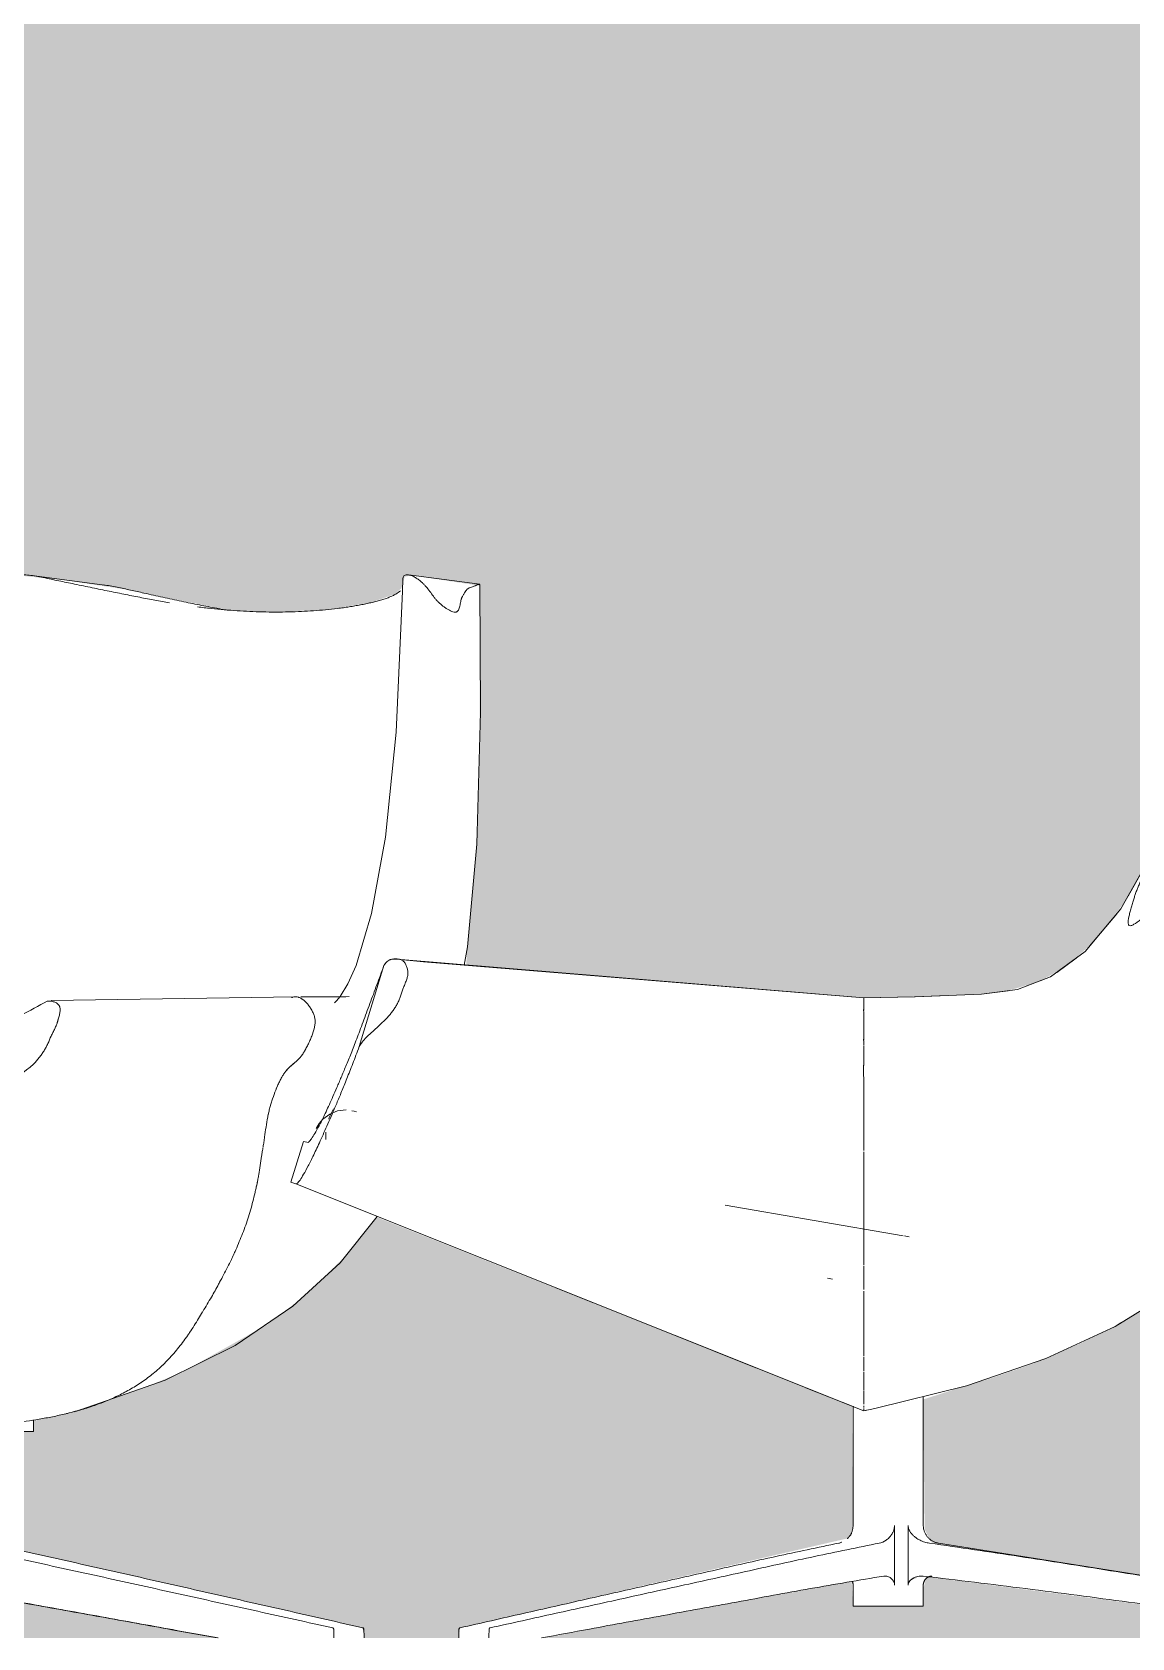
# Model space of a CAD drawing. Header units: inches. Extents: x -4169 to 885, y -251 to 585.
# Drawn here: x -3401.4 to -3370.82, y -119.75 to -75.13 of the extents above; entities that cross this region are included whole.
import ezdxf

# ---------------------------------------------------------------- set-up
doc = ezdxf.new("R2010")
doc.units = ezdxf.units.IN
doc.header["$MEASUREMENT"] = 0
for name, color, linetype, lineweight in [('0-1', 7, 'Continuous', 5), ('0-4', 10, 'Continuous', 13), ('I-FURN-1', 7, 'Continuous', 9)]:
    doc.layers.add(name, color=color, linetype=linetype, lineweight=lineweight)
doc.layers.add('A-AREA-PATT-3', color=7, linetype='Continuous', lineweight=9, transparency=1)

# ---------------------------------------------------------------- blocks, each defined once
blk = doc.blocks.new('Seating-Setee-Teknion-BBMC_Metropolitan-R2013 - Lounge Settee-1463093-BUILDING ELEVATION - COURTYARD - LOOKING EAST')
at = {"layer": 'I-FURN-1'}
for p, q in [((-3370.181, -97.809), (-3370.93, -99.137)), ((-3371.242, -99.627), (-3371.998, -100.526)), ((-3392.306, -103.321), (-3391.616, -101.065)), ((-3391.255, -100.892), (-3378.28, -101.968)), ((-3372.372, -100.86), (-3372.915, -101.259)), ((-3373.297, -101.465), (-3373.745, -101.635)), ((-3378.28, -101.97), (-3378.289, -101.973)), ((-3378.283, -103.831), (-3378.28, -104.475)), ((-3378.272, -103.604), (-3378.274, -103.674)), ((-3378.279, -104.574), (-3378.28, -105.324)), ((-3393.232, -105.698), (-3393.232, -105.905)), ((-3378.278, -105.478), (-3378.28, -106.208)), ((-3393.856, -105.954), (-3394.202, -107.085)), ((-3393.716, -105.983), (-3393.856, -105.954)), ((-3394.202, -107.085), (-3394.07, -107.137)), ((-3378.28, -106.977), (-3378.28, -107.071)), ((-3394.07, -107.137), (-3378.28, -113.439)), ((-3377.178, -108.575), (-3382.132, -107.725)), ((-3379.146, -109.784), (-3379.283, -109.756)), ((-3378.28, -109.413), (-3378.28, -109.475)), ((-3384.698, -110.878), (-3386.837, -110.024)), ((-3381.275, -112.244), (-3383.628, -111.305)), ((-3378.28, -111.352), (-3378.28, -111.401)), ((-3378.28, -111.878), (-3378.28, -111.918)), ((-3378.575, -113.321), (-3379.884, -112.799)), ((-3378.28, -112.637), (-3378.28, -112.703)), ((-3378.28, -112.876), (-3378.28, -112.926)), ((-3378.575, -113.31), (-3378.575, -116.624)), ((-3376.623, -116.624), (-3376.623, -113.063)), ((-3378.201, -113.42), (-3378.28, -113.439)), ((-3377.421, -116.624), (-3377.421, -118.281)), ((-3377.045, -118.281), (-3377.045, -116.624)), ((-3361.348, -119.471), (-3376.201, -117.118)), ((-3378.575, -118.281), (-3378.575, -118.869)), ((-3376.623, -118.869), (-3376.623, -118.281)), ((-3377.421, -118.869), (-3378.575, -118.869)), ((-3377.045, -118.869), (-3377.421, -118.869)), ((-3376.623, -118.869), (-3377.045, -118.869))]:
    blk.add_line(p, q, dxfattribs=at)
at = {"layer": 'I-FURN-1', "flags": 128}
for points in [[(-3362.49, -90.563), (-3362.792, -95.928), (-3363.287, -99.363), (-3363.951, -102.023), (-3364.773, -104.192), (-3365.744, -106.01), (-3366.867, -107.561), (-3368.152, -108.902), (-3369.617, -110.072), (-3371.292, -111.096), (-3373.212, -111.987), (-3375.42, -112.749), (-3377.966, -113.377), (-3378.28, -113.439)], [(-3370.132, -97.721), (-3371.13, -99.492), (-3372.125, -100.677), (-3373.084, -101.384), (-3374.001, -101.732), (-3375.004, -101.866), (-3376.853, -101.937), (-3378.284, -101.965)], [(-3378.28, -101.968), (-3390.518, -100.96), (-3391.271, -100.891)], [(-3374.263, -101.767), (-3375.008, -101.867), (-3376.865, -101.938), (-3378.284, -101.965)], [(-3378.285, -102.288), (-3378.28, -102.378), (-3378.278, -102.42)], [(-3378.282, -103.112), (-3378.28, -103.196), (-3378.277, -103.278)], [(-3392.667, -105.081), (-3392.904, -105.106), (-3393.126, -105.193), (-3393.317, -105.335), (-3393.421, -105.459), (-3393.498, -105.592)], [(-3393.017, -105.052), (-3393.136, -105.287), (-3393.149, -105.338)], [(-3392.513, -105.1), (-3392.446, -105.114), (-3392.377, -105.128)], [(-3378.28, -107.797), (-3378.28, -107.902), (-3378.28, -107.96)], [(-3378.28, -108.632), (-3378.28, -108.681), (-3378.28, -108.745)], [(-3377.147, -108.581), (-3377.073, -108.596), (-3377.014, -108.608)], [(-3371.131, -110.998), (-3371.292, -111.096), (-3371.424, -111.158)], [(-3378.736, -116.992), (-3378.722, -116.978), (-3378.708, -116.964), (-3378.695, -116.949), (-3378.682, -116.934), (-3378.67, -116.918), (-3378.659, -116.901), (-3378.648, -116.884), (-3378.638, -116.867), (-3378.629, -116.849), (-3378.62, -116.831), (-3378.612, -116.813), (-3378.605, -116.794), (-3378.598, -116.775), (-3378.593, -116.756), (-3378.588, -116.737), (-3378.584, -116.717), (-3378.58, -116.697), (-3378.578, -116.678), (-3378.576, -116.658), (-3378.575, -116.638), (-3378.575, -116.624)], [(-3378.708, -116.964), (-3378.695, -116.949), (-3378.682, -116.934), (-3378.67, -116.918), (-3378.659, -116.901), (-3378.648, -116.884), (-3378.638, -116.867), (-3378.629, -116.849), (-3378.62, -116.831)], [(-3376.623, -116.624), (-3376.622, -116.644), (-3376.621, -116.664), (-3376.619, -116.684), (-3376.616, -116.704), (-3376.613, -116.724), (-3376.608, -116.743), (-3376.603, -116.763), (-3376.597, -116.782), (-3376.591, -116.8), (-3376.583, -116.819), (-3376.575, -116.837), (-3376.566, -116.855), (-3376.557, -116.873), (-3376.546, -116.89), (-3376.535, -116.907), (-3376.524, -116.923), (-3376.512, -116.939), (-3376.499, -116.954), (-3376.485, -116.969), (-3376.471, -116.983), (-3376.457, -116.997), (-3376.441, -117.01), (-3376.426, -117.022), (-3376.41, -117.034), (-3376.393, -117.045), (-3376.376, -117.056), (-3376.358, -117.065), (-3376.341, -117.074), (-3376.322, -117.083), (-3376.304, -117.09), (-3376.285, -117.097), (-3376.266, -117.103), (-3376.247, -117.109), (-3376.227, -117.113), (-3376.208, -117.117), (-3376.201, -117.118)], [(-3376.471, -116.983), (-3376.457, -116.997), (-3376.441, -117.01), (-3376.426, -117.022)], [(-3376.285, -117.097), (-3376.266, -117.103), (-3376.247, -117.109), (-3376.227, -117.113), (-3376.208, -117.117)], [(-3378.575, -118.281), (-3378.575, -118.271), (-3378.576, -118.261), (-3378.577, -118.251), (-3378.578, -118.241), (-3378.58, -118.231), (-3378.582, -118.221), (-3378.585, -118.212), (-3378.588, -118.202), (-3378.591, -118.193), (-3378.595, -118.183)], [(-3376.383, -118.031), (-3376.393, -118.032), (-3376.403, -118.033), (-3376.413, -118.034), (-3376.422, -118.036), (-3376.432, -118.038), (-3376.442, -118.041), (-3376.451, -118.044), (-3376.461, -118.047), (-3376.47, -118.051), (-3376.479, -118.055), (-3376.488, -118.059), (-3376.497, -118.064), (-3376.506, -118.069), (-3376.514, -118.075), (-3376.522, -118.08), (-3376.53, -118.086), (-3376.538, -118.093), (-3376.545, -118.1), (-3376.552, -118.107), (-3376.559, -118.114), (-3376.565, -118.122), (-3376.572, -118.129), (-3376.578, -118.137), (-3376.583, -118.146), (-3376.588, -118.154), (-3376.593, -118.163), (-3376.598, -118.172), (-3376.602, -118.181), (-3376.606, -118.19), (-3376.609, -118.2), (-3376.612, -118.209), (-3376.615, -118.219), (-3376.617, -118.229), (-3376.619, -118.238), (-3376.621, -118.248), (-3376.622, -118.258), (-3376.622, -118.268), (-3376.623, -118.278), (-3376.623, -118.281)], [(-3376.479, -118.055), (-3376.488, -118.059), (-3376.497, -118.064), (-3376.506, -118.069), (-3376.514, -118.075), (-3376.522, -118.08), (-3376.53, -118.086), (-3376.538, -118.093)], [(-3389.536, -119.75), (-3389.535, -119.7), (-3389.533, -119.519)], [(-3388.695, -119.519), (-3388.697, -119.7), (-3388.698, -119.75)]]:
    blk.add_lwpolyline(points, dxfattribs=at)
at = {"layer": 'I-FURN-1'}
for points, knots in [([(-3365.128, -91.418), (-3365.21, -91.734), (-3365.347, -92.202), (-3365.556, -92.808), (-3365.73, -93.254), (-3365.922, -93.697), (-3366.136, -94.126), (-3366.343, -94.467), (-3366.522, -94.732), (-3366.638, -94.894), (-3366.734, -95.021), (-3366.833, -95.145), (-3366.963, -95.296), (-3367.098, -95.446), (-3367.207, -95.566), (-3367.287, -95.657), (-3367.367, -95.748), (-3367.475, -95.87), (-3367.607, -96.021), (-3367.76, -96.205), (-3367.962, -96.452), (-3368.204, -96.767), (-3368.484, -97.15), (-3368.705, -97.479), (-3368.873, -97.744), (-3368.998, -97.941), (-3369.123, -98.138), (-3369.249, -98.335), (-3369.379, -98.528), (-3369.514, -98.716), (-3369.657, -98.898), (-3369.783, -99.045), (-3369.89, -99.159), (-3369.972, -99.242), (-3370.042, -99.31), (-3370.093, -99.356), (-3370.122, -99.382), (-3370.151, -99.408), (-3370.19, -99.442), (-3370.256, -99.503), (-3370.345, -99.586), (-3370.457, -99.687), (-3370.607, -99.815), (-3370.745, -99.914), (-3370.848, -99.961), (-3370.888, -99.963), (-3370.906, -99.953), (-3370.915, -99.943), (-3370.927, -99.917), (-3370.931, -99.838), (-3370.906, -99.697), (-3370.864, -99.531), (-3370.827, -99.403), (-3370.796, -99.298), (-3370.772, -99.221), (-3370.755, -99.168), (-3370.739, -99.117), (-3370.714, -99.047), (-3370.681, -98.958), (-3370.636, -98.849), (-3370.573, -98.702), (-3370.491, -98.516), (-3370.411, -98.333), (-3370.349, -98.194), (-3370.288, -98.057), (-3370.18, -97.822), (-3370.021, -97.486), (-3369.816, -97.049), (-3369.616, -96.607), (-3369.43, -96.175), (-3369.253, -95.74), (-3369.09, -95.303), (-3368.933, -94.863), (-3368.78, -94.416), (-3368.643, -94.001), (-3368.518, -93.612), (-3368.407, -93.257), (-3368.299, -92.909), (-3368.195, -92.573), (-3368.092, -92.237), (-3367.95, -91.771), (-3367.844, -91.413), (-3367.773, -91.171)], [0, 0, 0, 0, 0.047619, 0.071429, 0.095238, 0.119048, 0.142857, 0.166667, 0.178571, 0.190476, 0.196429, 0.202381, 0.214286, 0.22619, 0.232143, 0.238095, 0.244048, 0.25, 0.261905, 0.27381, 0.285714, 0.309524, 0.333333, 0.357143, 0.369048, 0.380952, 0.392857, 0.404762, 0.416667, 0.428571, 0.440476, 0.452381, 0.458333, 0.464286, 0.470238, 0.473214, 0.474702, 0.47619, 0.479167, 0.482143, 0.488095, 0.494048, 0.5, 0.511905, 0.517857, 0.52381, 0.525298, 0.526786, 0.529762, 0.535714, 0.547619, 0.553571, 0.559524, 0.565476, 0.568452, 0.571429, 0.574405, 0.577381, 0.583333, 0.589286, 0.595238, 0.607143, 0.619048, 0.625, 0.630952, 0.642857, 0.666667, 0.690476, 0.714286, 0.738095, 0.761905, 0.785714, 0.809524, 0.833333, 0.857143, 0.875, 0.892857, 0.910714, 0.928571, 0.946429, 0.964286, 1, 1, 1, 1]), ([(-3391.616, -101.065), (-3391.683, -101.248), (-3391.783, -101.518), (-3391.912, -101.868), (-3392.008, -102.125), (-3392.103, -102.381), (-3392.198, -102.636), (-3392.289, -102.882), (-3392.405, -103.186), (-3392.509, -103.45), (-3392.606, -103.69), (-3392.676, -103.862), (-3392.743, -104.025), (-3392.806, -104.175), (-3392.866, -104.317), (-3392.944, -104.498), (-3393.036, -104.709), (-3393.17, -105.009), (-3393.316, -105.318), (-3393.456, -105.591), (-3393.567, -105.785), (-3393.654, -105.914), (-3393.698, -105.966), (-3393.716, -105.983)], [0, 0, 0, 0, 0.05, 0.075, 0.1, 0.125, 0.15, 0.175, 0.2, 0.25, 0.275, 0.3, 0.325, 0.35, 0.375, 0.4, 0.45, 0.5, 0.6, 0.7, 0.8, 0.9, 1, 1, 1, 1]), ([(-3392.306, -103.321), (-3392.259, -103.236), (-3392.157, -103.109), (-3392, -102.959), (-3391.903, -102.872), (-3391.841, -102.815), (-3391.79, -102.769), (-3391.738, -102.722), (-3391.673, -102.662), (-3391.594, -102.588), (-3391.531, -102.522), (-3391.483, -102.467), (-3391.435, -102.411), (-3391.377, -102.338), (-3391.323, -102.261), (-3391.283, -102.198), (-3391.255, -102.15), (-3391.23, -102.101), (-3391.199, -102.032), (-3391.166, -101.944), (-3391.136, -101.853), (-3391.112, -101.781), (-3391.094, -101.727), (-3391.073, -101.673), (-3391.042, -101.599), (-3391.002, -101.504), (-3390.97, -101.412), (-3390.957, -101.35), (-3390.953, -101.32), (-3390.952, -101.303), (-3390.952, -101.291), (-3390.952, -101.278), (-3390.953, -101.261), (-3390.955, -101.232), (-3390.961, -101.189), (-3390.972, -101.139), (-3390.992, -101.074), (-3391.02, -101.014), (-3391.051, -100.972), (-3391.071, -100.951), (-3391.102, -100.924), (-3391.16, -100.896), (-3391.252, -100.88), (-3391.327, -100.882), (-3391.38, -100.889), (-3391.415, -100.897), (-3391.447, -100.906), (-3391.486, -100.923), (-3391.549, -100.965), (-3391.592, -101.02), (-3391.616, -101.065)], [0, 0, 0, 0, 0.111111, 0.166667, 0.194444, 0.222222, 0.236111, 0.25, 0.277778, 0.305556, 0.333333, 0.347222, 0.361111, 0.388889, 0.416667, 0.430556, 0.444444, 0.458333, 0.472222, 0.5, 0.527778, 0.541667, 0.555556, 0.569444, 0.583333, 0.611111, 0.638889, 0.652778, 0.659722, 0.663194, 0.666667, 0.670139, 0.673611, 0.680556, 0.694444, 0.708333, 0.722222, 0.75, 0.763889, 0.770833, 0.777778, 0.805556, 0.833333, 0.861111, 0.875, 0.888889, 0.902778, 0.916667, 0.944444, 1, 1, 1, 1]), ([(-3391.583, -101.017), (-3391.569, -100.998), (-3391.546, -100.971), (-3391.519, -100.95), (-3391.509, -100.942)], [0, 0, 0, 0, 0.02777778, 0.04432183, 0.04432183, 0.04432183, 0.04432183]), ([(-3391.368, -100.889), (-3391.357, -100.888), (-3391.333, -100.886), (-3391.3, -100.885), (-3391.28, -100.886), (-3391.274, -100.886)], [0.11111111, 0.11111111, 0.11111111, 0.11111111, 0.125, 0.13888889, 0.14500113, 0.14500113, 0.14500113, 0.14500113]), ([(-3378.28, -101.968), (-3378.28, -101.968), (-3378.28, -101.969), (-3378.28, -101.972), (-3378.28, -101.976), (-3378.28, -101.987), (-3378.28, -102.011), (-3378.28, -102.051), (-3378.28, -102.103), (-3378.28, -102.163), (-3378.28, -102.23), (-3378.28, -102.283), (-3378.28, -102.313), (-3378.28, -102.318)], [-0.55920351, -0.55920351, -0.55920351, -0.55920351, -0.55813953, -0.55741279, -0.55668605, -0.55523256, -0.55232558, -0.5494186, -0.54651163, -0.54360465, -0.54069767, -0.5377907, -0.53718594, -0.53718594, -0.53718594, -0.53718594]), ([(-3378.28, -101.979), (-3378.28, -101.977), (-3378.28, -101.975), (-3378.28, -101.972), (-3378.28, -101.97), (-3378.28, -101.97)], [-0.443945655, -0.443945655, -0.443945655, -0.443945655, -0.443313953, -0.442587209, -0.441860465, -0.441860465, -0.441860465, -0.441860465]), ([(-3378.28, -102.417), (-3378.28, -102.432), (-3378.28, -102.476), (-3378.28, -102.558), (-3378.28, -102.665), (-3378.28, -102.777), (-3378.28, -102.89), (-3378.28, -103), (-3378.28, -103.082), (-3378.28, -103.126), (-3378.28, -103.137)], [-0.5334816, -0.5334816, -0.5334816, -0.5334816, -0.53197674, -0.52906977, -0.52616279, -0.52325581, -0.52034884, -0.51744186, -0.51453488, -0.51351595, -0.51351595, -0.51351595, -0.51351595]), ([(-3394.07, -107.137), (-3394.058, -107.142), (-3394.027, -107.129), (-3393.954, -107.04), (-3393.854, -106.88), (-3393.728, -106.648), (-3393.575, -106.341), (-3393.391, -105.951), (-3393.215, -105.557), (-3393.077, -105.242), (-3392.995, -105.05), (-3392.93, -104.897), (-3392.864, -104.738), (-3392.795, -104.573), (-3392.723, -104.398), (-3392.648, -104.21), (-3392.568, -104.006), (-3392.456, -103.719), (-3392.367, -103.485), (-3392.306, -103.321)], [0.0000311, 0.0000311, 0.0000311, 0.0000311, 0.1, 0.2, 0.3, 0.4, 0.5, 0.6, 0.7, 0.75, 0.775, 0.8, 0.825, 0.85, 0.875, 0.9, 0.925, 0.95, 1, 1, 1, 1]), ([(-3378.28, -103.298), (-3378.28, -103.317), (-3378.28, -103.385), (-3378.28, -103.468), (-3378.28, -103.556), (-3378.28, -103.622), (-3378.28, -103.681), (-3378.28, -103.724), (-3378.28, -103.75), (-3378.28, -103.77), (-3378.28, -103.79), (-3378.28, -103.814), (-3378.28, -103.832), (-3378.28, -103.843)], [-0.50799873, -0.50799873, -0.50799873, -0.50799873, -0.50581395, -0.5, -0.49709302, -0.49418605, -0.49127907, -0.48982558, -0.48909884, -0.48837209, -0.48764535, -0.4869186, -0.48572303, -0.48572303, -0.48572303, -0.48572303]), ([(-3378.28, -104.432), (-3378.28, -104.446), (-3378.28, -104.492), (-3378.28, -104.539), (-3378.28, -104.572)], [-0.466424891, -0.466424891, -0.466424891, -0.466424891, -0.465116279, -0.46228007, -0.46228007, -0.46228007, -0.46228007]), ([(-3378.28, -105.28), (-3378.28, -105.294), (-3378.28, -105.327), (-3378.28, -105.378), (-3378.28, -105.451), (-3378.28, -105.506), (-3378.28, -105.543), (-3378.28, -105.543)], [-0.443037975, -0.443037975, -0.443037975, -0.443037975, -0.441860465, -0.440406977, -0.438953488, -0.436046512, -0.43604064, -0.43604064, -0.43604064, -0.43604064]), ([(-3378.28, -106.241), (-3378.28, -106.266), (-3378.28, -106.328), (-3378.28, -106.462), (-3378.28, -106.643), (-3378.28, -106.827), (-3378.28, -106.938), (-3378.28, -106.978)], [-0.41772152, -0.41772152, -0.41772152, -0.41772152, -0.41569767, -0.4127907, -0.40697674, -0.40116279, -0.39791412, -0.39791412, -0.39791412, -0.39791412]), ([(-3378.28, -107.072), (-3378.28, -107.143), (-3378.28, -107.283), (-3378.28, -107.526), (-3378.28, -107.696), (-3378.28, -107.796)], [-0.39532437, -0.39532437, -0.39532437, -0.39532437, -0.38953488, -0.38372093, -0.37516117, -0.37516117, -0.37516117, -0.37516117]), ([(-3378.28, -107.957), (-3378.28, -108.073), (-3378.28, -108.252), (-3378.28, -108.475), (-3378.28, -108.586), (-3378.28, -108.633)], [-0.37050967, -0.37050967, -0.37050967, -0.37050967, -0.36046512, -0.35465116, -0.35032911, -0.35032911, -0.35032911, -0.35032911]), ([(-3378.28, -108.745), (-3378.28, -108.786), (-3378.28, -108.889), (-3378.28, -109.052), (-3378.28, -109.223), (-3378.28, -109.333), (-3378.28, -109.382)], [-0.346862, -0.346862, -0.346862, -0.346862, -0.34302326, -0.3372093, -0.33139535, -0.326594, -0.326594, -0.326594, -0.326594]), ([(-3378.28, -109.475), (-3378.28, -109.573), (-3378.28, -109.772), (-3378.28, -109.967), (-3378.28, -110.068)], [-0.32356824, -0.32356824, -0.32356824, -0.32356824, -0.31395349, -0.30379747, -0.30379747, -0.30379747, -0.30379747]), ([(-3378.28, -110.111), (-3378.28, -110.226), (-3378.28, -110.399), (-3378.28, -110.624), (-3378.28, -110.734), (-3378.28, -110.788), (-3378.28, -110.788)], [-0.30232141, -0.30232141, -0.30232141, -0.30232141, -0.29069767, -0.28488372, -0.27906977, -0.279054, -0.279054, -0.279054, -0.279054]), ([(-3378.28, -110.804), (-3378.28, -110.906), (-3378.28, -111.095), (-3378.28, -111.272), (-3378.28, -111.352)], [-0.27848101, -0.27848101, -0.27848101, -0.27848101, -0.26744186, -0.25780642, -0.25780642, -0.25780642, -0.25780642]), ([(-3378.28, -111.404), (-3378.28, -111.498), (-3378.28, -111.662), (-3378.28, -111.812), (-3378.28, -111.878)], [-0.25571315, -0.25571315, -0.25571315, -0.25571315, -0.24418605, -0.23455107, -0.23455107, -0.23455107, -0.23455107]), ([(-3378.28, -111.948), (-3378.28, -112.014), (-3378.28, -112.147), (-3378.28, -112.267), (-3378.28, -112.328), (-3378.28, -112.329)], [-0.23100645, -0.23100645, -0.23100645, -0.23100645, -0.22093023, -0.20930233, -0.20906146, -0.20906146, -0.20906146, -0.20906146]), ([(-3378.28, -112.355), (-3378.28, -112.403), (-3378.28, -112.503), (-3378.28, -112.592), (-3378.28, -112.638), (-3378.28, -112.639)], [-0.20732681, -0.20732681, -0.20732681, -0.20732681, -0.19767442, -0.18604651, -0.18585771, -0.18585771, -0.18585771, -0.18585771]), ([(-3378.28, -112.877), (-3378.28, -112.946), (-3378.28, -113.005), (-3378.28, -113.056), (-3378.28, -113.056)], [-0.16266736, -0.16266736, -0.16266736, -0.16266736, -0.13953488, -0.1395134, -0.1395134, -0.1395134, -0.1395134]), ([(-3378.28, -113.058), (-3378.28, -113.109), (-3378.28, -113.153), (-3378.28, -113.192), (-3378.28, -113.192)], [-0.13924051, -0.13924051, -0.13924051, -0.13924051, -0.11627907, -0.11612053, -0.11612053, -0.11612053, -0.11612053]), ([(-3378.28, -113.376), (-3378.28, -113.388), (-3378.28, -113.412), (-3378.28, -113.431), (-3378.28, -113.435), (-3378.28, -113.436)], [-0.06329114, -0.06329114, -0.06329114, -0.06329114, -0.04651163, -0.02325581, -0.01265823, -0.01265823, -0.01265823, -0.01265823]), ([(-3378.73, -116.986), (-3378.709, -116.967), (-3378.684, -116.94), (-3378.656, -116.903), (-3378.642, -116.882), (-3378.628, -116.861), (-3378.62, -116.846), (-3378.615, -116.838)], [0.023467, 0.023467, 0.023467, 0.023467, 0.25, 0.3125, 0.375, 0.4375, 0.5, 0.5, 0.5, 0.5]), ([(-3378.73, -116.986), (-3378.709, -116.967), (-3378.684, -116.94), (-3378.656, -116.903), (-3378.642, -116.882), (-3378.628, -116.861), (-3378.62, -116.846), (-3378.615, -116.838)], [-0.976533, -0.976533, -0.976533, -0.976533, -0.75, -0.6875, -0.625, -0.5625, -0.5, -0.5, -0.5, -0.5]), ([(-3377.421, -116.624), (-3377.422, -116.648), (-3377.426, -116.683), (-3377.434, -116.721), (-3377.439, -116.743), (-3377.446, -116.763), (-3377.455, -116.789), (-3377.469, -116.818), (-3377.482, -116.841), (-3377.493, -116.859), (-3377.501, -116.872), (-3377.509, -116.885), (-3377.521, -116.901), (-3377.536, -116.921), (-3377.555, -116.943), (-3377.581, -116.971), (-3377.615, -117.004), (-3377.703, -117.071), (-3377.782, -117.106), (-3377.848, -117.118)], [0, 0, 0, 0, 0.083333, 0.125, 0.145833, 0.166667, 0.208333, 0.25, 0.291667, 0.3125, 0.333333, 0.354167, 0.375, 0.416667, 0.458333, 0.5, 0.583333, 0.666667, 1, 1, 1, 1]), ([(-3376.45, -117.118), (-3376.496, -117.112), (-3376.586, -117.092), (-3376.693, -117.048), (-3376.774, -117.004), (-3376.822, -116.971), (-3376.859, -116.943), (-3376.885, -116.921), (-3376.907, -116.901), (-3376.923, -116.885), (-3376.934, -116.872), (-3376.946, -116.859), (-3376.961, -116.841), (-3376.978, -116.818), (-3376.998, -116.789), (-3377.011, -116.763), (-3377.019, -116.743), (-3377.027, -116.721), (-3377.038, -116.683), (-3377.043, -116.648), (-3377.045, -116.624)], [0, 0, 0, 0, 0.166667, 0.333333, 0.416667, 0.5, 0.541667, 0.583333, 0.625, 0.645833, 0.666667, 0.6875, 0.708333, 0.75, 0.791667, 0.833333, 0.854167, 0.875, 0.916667, 1, 1, 1, 1]), ([(-3387.239, -119.75), (-3386.794, -119.668), (-3385.667, -119.461), (-3383.858, -119.128), (-3381.814, -118.755), (-3379.767, -118.377), (-3378.404, -118.145), (-3377.722, -118.033)], [0.0691667, 0.0691667, 0.0691667, 0.0691667, 0.2, 0.4, 0.6, 0.8, 1, 1, 1, 1]), ([(-3377.722, -118.033), (-3377.704, -118.031), (-3377.667, -118.03), (-3377.613, -118.042), (-3377.569, -118.061), (-3377.54, -118.08), (-3377.524, -118.091), (-3377.51, -118.103), (-3377.495, -118.117), (-3377.482, -118.131), (-3377.473, -118.143), (-3377.468, -118.149), (-3377.461, -118.159), (-3377.45, -118.175), (-3377.441, -118.193), (-3377.436, -118.205), (-3377.433, -118.214), (-3377.428, -118.229), (-3377.424, -118.251), (-3377.422, -118.271), (-3377.421, -118.281)], [0, 0, 0, 0, 0.142857, 0.285714, 0.428571, 0.5, 0.535714, 0.571429, 0.625, 0.678571, 0.705357, 0.71875, 0.732143, 0.785714, 0.839286, 0.852679, 0.866071, 0.892857, 0.946429, 1, 1, 1, 1]), ([(-3377.045, -118.281), (-3377.044, -118.268), (-3377.041, -118.248), (-3377.034, -118.227), (-3377.029, -118.216), (-3377.026, -118.207), (-3377.021, -118.199), (-3377.014, -118.189), (-3377.005, -118.176), (-3376.992, -118.161), (-3376.981, -118.15), (-3376.972, -118.141), (-3376.962, -118.133), (-3376.95, -118.123), (-3376.934, -118.112), (-3376.918, -118.101), (-3376.902, -118.091), (-3376.879, -118.08), (-3376.815, -118.051), (-3376.727, -118.03), (-3376.651, -118.031), (-3376.625, -118.033)], [0, 0, 0, 0, 0.071429, 0.107143, 0.125, 0.142857, 0.160714, 0.178571, 0.214286, 0.25, 0.285714, 0.303571, 0.321429, 0.357143, 0.392857, 0.428571, 0.464286, 0.5, 0.571429, 0.857143, 1, 1, 1, 1]), ([(-3376.625, -118.033), (-3375.675, -118.145), (-3373.773, -118.377), (-3370.917, -118.755), (-3368.065, -119.128), (-3365.542, -119.461), (-3363.969, -119.668), (-3363.347, -119.75)], [0, 0, 0, 0, 0.2, 0.4, 0.6, 0.8, 0.930831, 0.930831, 0.930831, 0.930831]), ([(-3389.533, -119.519), (-3389.533, -119.511), (-3389.531, -119.5), (-3389.525, -119.487), (-3389.517, -119.476), (-3389.509, -119.472), (-3389.503, -119.471)], [0, 0, 0, 0, 0.333333, 0.5, 0.666667, 1, 1, 1, 1]), ([(-3389.533, -119.519), (-3389.533, -119.511), (-3389.531, -119.5), (-3389.525, -119.487), (-3389.517, -119.476), (-3389.509, -119.472), (-3389.503, -119.471)], [-1, -1, -1, -1, -0.666667, -0.5, -0.333333, 0, 0, 0, 0]), ([(-3388.665, -119.471), (-3388.67, -119.472), (-3388.678, -119.476), (-3388.686, -119.487), (-3388.693, -119.5), (-3388.695, -119.511), (-3388.695, -119.519)], [0, 0, 0, 0, 0.333333, 0.5, 0.666667, 1, 1, 1, 1])]:
    blk.add_open_spline(points, degree=3, knots=knots, dxfattribs=at)
for points in [[(-3378.28, -112.66), (-3378.28, -112.734), (-3378.28, -112.801), (-3378.28, -112.86)], [(-3378.28, -113.203), (-3378.28, -113.224), (-3378.28, -113.242), (-3378.28, -113.26)], [(-3378.28, -113.306), (-3378.28, -113.32), (-3378.28, -113.333), (-3378.28, -113.344)], [(-3389.503, -119.471), (-3388.919, -119.338), (-3387.749, -119.073), (-3385.995, -118.675), (-3384.24, -118.278), (-3382.488, -117.883), (-3380.721, -117.483), (-3379.556, -117.237), (-3378.975, -117.118)], [(-3377.848, -117.118), (-3378.445, -117.238), (-3379.642, -117.483), (-3381.457, -117.883), (-3383.257, -118.278), (-3385.06, -118.676), (-3386.862, -119.073), (-3388.064, -119.338), (-3388.665, -119.471)], [(-3378.975, -117.118), (-3378.947, -117.113), (-3378.919, -117.104), (-3378.891, -117.093)], [(-3378.975, -117.118), (-3378.947, -117.113), (-3378.92, -117.105), (-3378.894, -117.094)], [(-3363.873, -119.073), (-3364.711, -118.94), (-3366.387, -118.676), (-3368.903, -118.278), (-3371.415, -117.883), (-3373.947, -117.483), (-3375.617, -117.238), (-3376.45, -117.118)]]:
    blk.add_open_spline(points, degree=3, dxfattribs=at)
blk = doc.blocks.new('Seating-Lounge_Chair-Teknion-BBMC_Metropolitan-R2013 - Lounge Chair-V18-BUILDING ELEVATION - COURTYARD - LOOKING EAST')
at = {"layer": 'I-FURN-1'}
for p, q in [((-3399.308, -90.505), (-3401.403, -90.229)), ((-3388.955, -90.471), (-3390.939, -90.209)), ((-3400.869, -102.042), (-3394.071, -101.937)), ((-3401.359, -113.7), (-3401.359, -114.016)), ((-3401.359, -114.016), (-3404.143, -114.016))]:
    blk.add_line(p, q, dxfattribs=at)
at = {"layer": 'I-FURN-1', "flags": 128}
for points in [[(-3392.994, -102.1), (-3392.933, -102.045), (-3392.836, -101.928), (-3392.619, -101.571), (-3392.393, -101.063), (-3391.96, -99.617), (-3391.576, -97.501), (-3391.279, -94.586), (-3391.099, -90.666), (-3391.092, -90.324)], [(-3389.385, -101.061), (-3389.296, -100.544), (-3389.038, -97.695), (-3388.929, -94.025), (-3388.951, -90.479)], [(-3393.924, -101.94), (-3392.926, -101.941), (-3392.681, -101.934), (-3392.584, -101.925)], [(-3400.055, -113.415), (-3397.703, -112.589), (-3395.753, -111.622), (-3394.148, -110.533), (-3392.837, -109.327), (-3391.807, -108.039)], [(-3393.012, -119.519), (-3393.01, -119.7), (-3393.009, -119.75)], [(-3392.17, -119.75), (-3392.17, -119.7), (-3392.172, -119.519)]]:
    blk.add_lwpolyline(points, dxfattribs=at)
at = {"layer": 'I-FURN-1'}
for points, knots in [([(-3402.961, -90.934), (-3402.959, -90.915), (-3402.95, -90.875), (-3402.909, -90.786), (-3402.824, -90.669), (-3402.71, -90.56), (-3402.627, -90.494), (-3402.58, -90.46), (-3402.545, -90.436), (-3402.511, -90.413), (-3402.463, -90.385), (-3402.376, -90.338), (-3402.243, -90.283), (-3402.072, -90.238), (-3401.896, -90.212), (-3401.715, -90.204), (-3401.466, -90.216), (-3401.273, -90.246), (-3401.142, -90.275)], [0.6666667, 0.6666667, 0.6666667, 0.6666667, 0.6805556, 0.6944444, 0.7222222, 0.75, 0.7638889, 0.7708333, 0.7777778, 0.7847222, 0.7916667, 0.8055556, 0.8333333, 0.8611111, 0.8888889, 0.9166667, 0.9444444, 1, 1, 1, 1]), ([(-3400.278, -90.455), (-3400.112, -90.489), (-3399.786, -90.556), (-3399.312, -90.654), (-3398.925, -90.732), (-3398.624, -90.792), (-3398.404, -90.835), (-3398.19, -90.875), (-3397.982, -90.914), (-3397.779, -90.95), (-3397.645, -90.973), (-3397.578, -90.984)], [0, 0, 0, 0, 0.0714286, 0.1428571, 0.2142857, 0.25, 0.2857143, 0.3214286, 0.3571429, 0.3928571, 0.4285714, 0.4285714, 0.4285714, 0.4285714]), ([(-3388.954, -90.471), (-3388.958, -90.47), (-3388.969, -90.471), (-3388.995, -90.478), (-3389.024, -90.489), (-3389.05, -90.499), (-3389.067, -90.507), (-3389.082, -90.514), (-3389.099, -90.52), (-3389.131, -90.532), (-3389.184, -90.549), (-3389.236, -90.57), (-3389.275, -90.591), (-3389.3, -90.61), (-3389.322, -90.632), (-3389.35, -90.664), (-3389.376, -90.702), (-3389.4, -90.744), (-3389.419, -90.778), (-3389.434, -90.808), (-3389.445, -90.831), (-3389.451, -90.844), (-3389.456, -90.853), (-3389.461, -90.863), (-3389.466, -90.878), (-3389.474, -90.906), (-3389.484, -90.953), (-3389.494, -91.015), (-3389.511, -91.1), (-3389.537, -91.18), (-3389.573, -91.225), (-3389.598, -91.241), (-3389.615, -91.247), (-3389.631, -91.248), (-3389.647, -91.248), (-3389.678, -91.245), (-3389.729, -91.229), (-3389.797, -91.197), (-3389.869, -91.155), (-3389.942, -91.104), (-3390.013, -91.049), (-3390.069, -91), (-3390.11, -90.962), (-3390.147, -90.924), (-3390.191, -90.874), (-3390.259, -90.785), (-3390.343, -90.668), (-3390.428, -90.559), (-3390.488, -90.493), (-3390.521, -90.459), (-3390.546, -90.435), (-3390.571, -90.413), (-3390.604, -90.384), (-3390.662, -90.338), (-3390.743, -90.283), (-3390.833, -90.237), (-3390.911, -90.212), (-3390.975, -90.204), (-3391.045, -90.216), (-3391.075, -90.247), (-3391.086, -90.275)], [-0.8888889, -0.8888889, -0.8888889, -0.8888889, -0.8611111, -0.8333333, -0.8055556, -0.7916667, -0.7777778, -0.7708333, -0.7638889, -0.75, -0.7222222, -0.6944444, -0.6805556, -0.6666667, -0.6527778, -0.6388889, -0.6111111, -0.5972222, -0.5833333, -0.5694444, -0.5625, -0.5590278, -0.5555556, -0.5520833, -0.5486111, -0.5416667, -0.5277778, -0.5138889, -0.5, -0.4722222, -0.4583333, -0.4513889, -0.4444444, -0.4409722, -0.4375, -0.4305556, -0.4166667, -0.4027778, -0.3888889, -0.375, -0.3611111, -0.3472222, -0.3402778, -0.3333333, -0.3194444, -0.3055556, -0.2777778, -0.25, -0.2361111, -0.2291667, -0.2222222, -0.2152778, -0.2083333, -0.1944444, -0.1666667, -0.1388889, -0.1111111, -0.0833333, -0.0555556, 0, 0, 0, 0]), ([(-3395.98, -91.189), (-3395.998, -91.186), (-3396.092, -91.17), (-3396.265, -91.139), (-3396.503, -91.095), (-3396.747, -91.047), (-3396.994, -90.997), (-3397.246, -90.945), (-3397.5, -90.891), (-3397.846, -90.816), (-3398.111, -90.757), (-3398.29, -90.717)], [0.6152321, 0.6152321, 0.6152321, 0.6152321, 0.625, 0.6666667, 0.7083333, 0.75, 0.7916667, 0.8333333, 0.875, 0.9166667, 1, 1, 1, 1]), ([(-3391.161, -90.653), (-3391.194, -90.685), (-3391.26, -90.732), (-3391.376, -90.792), (-3391.474, -90.835), (-3391.584, -90.875), (-3391.708, -90.914), (-3391.842, -90.95), (-3391.979, -90.984), (-3392.121, -91.016), (-3392.271, -91.046), (-3392.426, -91.074), (-3392.583, -91.099), (-3392.743, -91.123), (-3392.964, -91.151), (-3393.244, -91.182), (-3393.572, -91.209), (-3393.908, -91.228), (-3394.26, -91.241), (-3394.501, -91.244), (-3394.624, -91.244)], [-0.8571429, -0.8571429, -0.8571429, -0.8571429, -0.7857143, -0.75, -0.7142857, -0.6785714, -0.6428571, -0.6071429, -0.5714286, -0.5357143, -0.5, -0.4642857, -0.4285714, -0.3928571, -0.3571429, -0.2857143, -0.2142857, -0.1428571, -0.0714286, 0, 0, 0, 0]), ([(-3396.803, -91.099), (-3396.74, -91.107), (-3396.613, -91.123), (-3396.362, -91.151), (-3396.052, -91.182), (-3395.7, -91.209), (-3395.35, -91.228), (-3394.989, -91.241), (-3394.746, -91.244), (-3394.624, -91.244)], [0.5714286, 0.5714286, 0.5714286, 0.5714286, 0.6071429, 0.6428571, 0.7142857, 0.7857143, 0.8571429, 0.9285714, 1, 1, 1, 1]), ([(-3400.976, -102.054), (-3401.219, -102.188), (-3401.584, -102.386), (-3402.073, -102.64), (-3402.441, -102.824), (-3402.811, -103.008), (-3403.307, -103.253), (-3403.928, -103.532), (-3404.553, -103.74), (-3405.054, -103.885), (-3405.427, -103.988), (-3405.797, -104.084), (-3406.167, -104.17), (-3406.535, -104.25), (-3407.024, -104.351), (-3407.632, -104.466), (-3408.358, -104.585), (-3409.081, -104.69), (-3409.801, -104.78), (-3410.523, -104.858), (-3411.238, -104.923), (-3411.932, -104.975), (-3412.62, -105.016), (-3413.311, -105.048), (-3414.227, -105.078), (-3414.91, -105.086), (-3415.363, -105.086)], [0, 0, 0, 0, 0.05, 0.075, 0.1, 0.125, 0.15, 0.2, 0.25, 0.275, 0.3, 0.325, 0.35, 0.375, 0.4, 0.45, 0.5, 0.55, 0.6, 0.65, 0.7, 0.75, 0.8, 0.85, 0.9, 1, 1, 1, 1]), ([(-3401.356, -103.807), (-3401.301, -103.747), (-3401.224, -103.656), (-3401.142, -103.547), (-3401.098, -103.483), (-3401.067, -103.435), (-3401.037, -103.386), (-3401.001, -103.32), (-3400.944, -103.2), (-3400.886, -103.062), (-3400.819, -102.925), (-3400.776, -102.839), (-3400.744, -102.77), (-3400.722, -102.718), (-3400.706, -102.675), (-3400.695, -102.645), (-3400.69, -102.628), (-3400.686, -102.615), (-3400.683, -102.601), (-3400.678, -102.584), (-3400.668, -102.552), (-3400.655, -102.504), (-3400.64, -102.446), (-3400.627, -102.389), (-3400.619, -102.333), (-3400.616, -102.281), (-3400.621, -102.242), (-3400.628, -102.218), (-3400.633, -102.205), (-3400.638, -102.195), (-3400.643, -102.187), (-3400.65, -102.175), (-3400.664, -102.156), (-3400.688, -102.131), (-3400.723, -102.106), (-3400.777, -102.079), (-3400.858, -102.057), (-3400.935, -102.052), (-3400.976, -102.054)], [0, 0, 0, 0, 0.1, 0.15, 0.175, 0.2, 0.225, 0.25, 0.3, 0.4, 0.45, 0.5, 0.525, 0.55, 0.575, 0.5875, 0.59375, 0.6, 0.60625, 0.6125, 0.625, 0.65, 0.675, 0.7, 0.725, 0.75, 0.775, 0.7875, 0.79375, 0.8, 0.80625, 0.8125, 0.825, 0.85, 0.875, 0.9, 0.95, 1, 1, 1, 1]), ([(-3394.184, -101.956), (-3394.176, -101.954), (-3394.14, -101.944), (-3394.077, -101.933), (-3394.019, -101.939), (-3393.982, -101.951), (-3393.957, -101.961), (-3393.912, -101.983), (-3393.848, -102.028), (-3393.772, -102.099), (-3393.701, -102.184), (-3393.638, -102.277), (-3393.586, -102.377), (-3393.555, -102.461), (-3393.539, -102.528), (-3393.529, -102.592), (-3393.53, -102.676), (-3393.554, -102.827), (-3393.607, -102.99), (-3393.676, -103.153), (-3393.732, -103.271), (-3393.781, -103.365), (-3393.815, -103.426), (-3393.834, -103.459), (-3393.847, -103.483), (-3393.861, -103.506), (-3393.881, -103.537), (-3393.918, -103.587), (-3393.975, -103.651), (-3394.049, -103.723), (-3394.126, -103.79), (-3394.204, -103.858), (-3394.28, -103.929), (-3394.339, -103.995), (-3394.377, -104.045), (-3394.398, -104.075), (-3394.413, -104.099), (-3394.428, -104.123), (-3394.447, -104.156), (-3394.48, -104.214), (-3394.525, -104.302), (-3394.576, -104.412), (-3394.64, -104.566), (-3394.699, -104.726), (-3394.745, -104.87), (-3394.769, -104.954), (-3394.788, -105.016), (-3394.805, -105.079), (-3394.825, -105.166), (-3394.858, -105.322), (-3394.896, -105.554), (-3394.929, -105.788), (-3394.952, -105.949), (-3394.966, -106.039), (-3394.974, -106.085), (-3394.978, -106.109), (-3394.978, -106.11)], [0.44, 0.44, 0.44, 0.44, 0.4407895, 0.4440789, 0.4473684, 0.4481908, 0.4490132, 0.4506579, 0.4539474, 0.4572368, 0.4605263, 0.4638158, 0.4671053, 0.4703947, 0.4720395, 0.4736842, 0.4769737, 0.4802632, 0.4868421, 0.4901316, 0.4934211, 0.4967105, 0.4983553, 0.4991776, 0.5, 0.5008224, 0.5016447, 0.5032895, 0.5065789, 0.5098684, 0.5131579, 0.5164474, 0.5197368, 0.5230263, 0.5246711, 0.5254934, 0.5263158, 0.5271382, 0.5279605, 0.5296053, 0.5328947, 0.5361842, 0.5394737, 0.5460526, 0.5493421, 0.5509868, 0.5526316, 0.5542763, 0.5559211, 0.5592105, 0.5657895, 0.5723684, 0.5756579, 0.5773026, 0.5789474, 0.5790703, 0.5790703, 0.5790703, 0.5790703]), ([(-3394.058, -101.937), (-3394.038, -101.937), (-3394.013, -101.941), (-3393.982, -101.951), (-3393.957, -101.961), (-3393.918, -101.98), (-3393.886, -102.002), (-3393.866, -102.017)], [-0.555123005, -0.555123005, -0.555123005, -0.555123005, -0.552631579, -0.551809211, -0.550986842, -0.549342105, -0.54683292, -0.54683292, -0.54683292, -0.54683292]), ([(-3393.548, -102.49), (-3393.545, -102.503), (-3393.538, -102.532), (-3393.531, -102.582), (-3393.53, -102.621), (-3393.531, -102.645)], [-0.529190601, -0.529190601, -0.529190601, -0.529190601, -0.527960526, -0.526315789, -0.524063689, -0.524063689, -0.524063689, -0.524063689]), ([(-3393.81, -103.418), (-3393.813, -103.423), (-3393.821, -103.437), (-3393.834, -103.459), (-3393.847, -103.483), (-3393.861, -103.506), (-3393.881, -103.537), (-3393.897, -103.558), (-3393.908, -103.573), (-3393.909, -103.573)], [-0.502164886, -0.502164886, -0.502164886, -0.502164886, -0.501644737, -0.500822368, -0.5, -0.499177632, -0.498355263, -0.496710526, -0.496653043, -0.496653043, -0.496653043, -0.496653043]), ([(-3413.492, -106.843), (-3413.057, -106.825), (-3412.403, -106.788), (-3411.533, -106.722), (-3410.877, -106.663), (-3410.218, -106.594), (-3409.554, -106.514), (-3408.876, -106.421), (-3408.135, -106.305), (-3407.342, -106.165), (-3406.628, -106.017), (-3406.056, -105.887), (-3405.626, -105.781), (-3405.194, -105.663), (-3404.76, -105.539), (-3404.397, -105.425), (-3404.106, -105.324), (-3403.815, -105.217), (-3403.445, -105.078), (-3403.078, -104.922), (-3402.79, -104.781), (-3402.508, -104.626), (-3402.021, -104.328), (-3401.618, -104.028), (-3401.356, -103.807)], [0, 0, 0, 0, 0.111111, 0.166667, 0.222222, 0.277778, 0.333333, 0.388889, 0.444444, 0.513889, 0.583333, 0.618056, 0.652778, 0.6875, 0.722222, 0.756944, 0.774306, 0.791667, 0.826389, 0.861111, 0.878472, 0.895833, 0.930556, 1, 1, 1, 1]), ([(-3394.13, -103.793), (-3394.155, -103.815), (-3394.205, -103.859), (-3394.277, -103.927), (-3394.323, -103.976), (-3394.343, -104.001)], [-0.486692377, -0.486692377, -0.486692377, -0.486692377, -0.483552632, -0.480263158, -0.477299742, -0.477299742, -0.477299742, -0.477299742]), ([(-3394.461, -104.182), (-3394.464, -104.187), (-3394.486, -104.226), (-3394.543, -104.337), (-3394.626, -104.525), (-3394.699, -104.726), (-3394.744, -104.867), (-3394.761, -104.927), (-3394.767, -104.944)], [-0.47092165, -0.47092165, -0.47092165, -0.47092165, -0.47039474, -0.46710526, -0.46052632, -0.45394737, -0.45065789, -0.44925406, -0.44925406, -0.44925406, -0.44925406]), ([(-3394.823, -105.157), (-3394.832, -105.196), (-3394.859, -105.326), (-3394.896, -105.554), (-3394.929, -105.788), (-3394.952, -105.949), (-3394.966, -106.039), (-3394.974, -106.083), (-3394.977, -106.105)], [-0.44377594, -0.44377594, -0.44377594, -0.44377594, -0.44078947, -0.43421053, -0.42763158, -0.42434211, -0.42269737, -0.42105263, -0.42105263, -0.42105263, -0.42105263]), ([(-3394.981, -106.128), (-3394.983, -106.142), (-3394.99, -106.179), (-3395.002, -106.258), (-3395.025, -106.41), (-3395.057, -106.623), (-3395.089, -106.834), (-3395.119, -107.001), (-3395.144, -107.126), (-3395.172, -107.251), (-3395.21, -107.417), (-3395.281, -107.705), (-3395.396, -108.108), (-3395.537, -108.495), (-3395.661, -108.796), (-3395.735, -108.968), (-3395.779, -109.065), (-3395.79, -109.088)], [0.57951956, 0.57951956, 0.57951956, 0.57951956, 0.58059211, 0.58223684, 0.58552632, 0.59210526, 0.59868421, 0.60197368, 0.60526316, 0.60855263, 0.61184211, 0.61842105, 0.63157895, 0.64473684, 0.65131579, 0.65789474, 0.66001401, 0.66001401, 0.66001401, 0.66001401]), ([(-3395.129, -107.05), (-3395.134, -107.075), (-3395.145, -107.127), (-3395.156, -107.179), (-3395.162, -107.205)], [-0.396750144, -0.396750144, -0.396750144, -0.396750144, -0.394736842, -0.392652091, -0.392652091, -0.392652091, -0.392652091]), ([(-3395.383, -108.049), (-3395.389, -108.068), (-3395.408, -108.126), (-3395.427, -108.184), (-3395.441, -108.223)], [-0.369975256, -0.369975256, -0.369975256, -0.369975256, -0.368421053, -0.365115863, -0.365115863, -0.365115863, -0.365115863]), ([(-3395.8, -109.11), (-3395.819, -109.152), (-3395.873, -109.267), (-3395.999, -109.522), (-3396.11, -109.732), (-3396.185, -109.87), (-3396.185, -109.87)], [0.660659, 0.660659, 0.660659, 0.660659, 0.66447368, 0.67105263, 0.68421053, 0.684246, 0.684246, 0.684246, 0.684246]), ([(-3395.738, -108.974), (-3395.745, -108.988), (-3395.765, -109.034), (-3395.786, -109.08), (-3395.8, -109.111)], [-0.343415222, -0.343415222, -0.343415222, -0.343415222, -0.342105263, -0.339322167, -0.339322167, -0.339322167, -0.339322167]), ([(-3396.214, -109.923), (-3396.279, -110.043), (-3396.384, -110.229), (-3396.531, -110.479), (-3396.611, -110.611), (-3396.651, -110.678), (-3396.651, -110.678)], [0.68591028, 0.68591028, 0.68591028, 0.68591028, 0.69736842, 0.70394737, 0.71052632, 0.71053027, 0.71053027, 0.71053027, 0.71053027]), ([(-3396.658, -110.689), (-3396.696, -110.751), (-3396.774, -110.88), (-3396.893, -111.073), (-3396.997, -111.234), (-3397.082, -111.36), (-3397.17, -111.481), (-3397.283, -111.63), (-3397.469, -111.861), (-3397.713, -112.128), (-3398.026, -112.406), (-3398.299, -112.61), (-3398.522, -112.756), (-3398.693, -112.856), (-3398.866, -112.949), (-3399.04, -113.036), (-3399.215, -113.117), (-3399.45, -113.214), (-3399.865, -113.365), (-3400.339, -113.498), (-3400.83, -113.606), (-3401.325, -113.696), (-3401.922, -113.778), (-3402.459, -113.824), (-3402.734, -113.842), (-3402.766, -113.844)], [0.7109068, 0.7109068, 0.7109068, 0.7109068, 0.7171053, 0.7236842, 0.7302632, 0.7335526, 0.7368421, 0.7434211, 0.75, 0.7631579, 0.7763158, 0.7894737, 0.7960526, 0.8026316, 0.8092105, 0.8157895, 0.8223684, 0.8289474, 0.8421053, 0.8684211, 0.8815789, 0.8947368, 0.9210526, 0.9473684, 0.9508558, 0.9508558, 0.9508558, 0.9508558]), ([(-3399.747, -113.319), (-3399.865, -113.359), (-3400.026, -113.409), (-3400.188, -113.453), (-3400.231, -113.465)], [-0.15789474, -0.15789474, -0.15789474, -0.15789474, -0.14473684, -0.14002784, -0.14002784, -0.14002784, -0.14002784]), ([(-3396.23, -119.75), (-3396.65, -119.674), (-3397.732, -119.478), (-3399.473, -119.164), (-3401.457, -118.806), (-3402.778, -118.576), (-3403.438, -118.462)], [-0.9092635, -0.9092635, -0.9092635, -0.9092635, -0.75, -0.5, -0.25, 0, 0, 0, 0]), ([(-3402.959, -118.55), (-3402.464, -118.636), (-3401.309, -118.837), (-3399.492, -119.165), (-3397.751, -119.479), (-3396.671, -119.674), (-3396.25, -119.75)], [-0.9374299, -0.9374299, -0.9374299, -0.9374299, -0.75, -0.5, -0.25, -0.0908401, -0.0908401, -0.0908401, -0.0908401]), ([(-3393.042, -119.471), (-3393.037, -119.472), (-3393.029, -119.476), (-3393.02, -119.487), (-3393.014, -119.5), (-3393.012, -119.511), (-3393.012, -119.519)], [-1, -1, -1, -1, -0.666667, -0.5, -0.333333, 0, 0, 0, 0]), ([(-3392.172, -119.519), (-3392.173, -119.511), (-3392.175, -119.5), (-3392.181, -119.487), (-3392.189, -119.476), (-3392.196, -119.472), (-3392.202, -119.471)], [-1, -1, -1, -1, -0.666667, -0.5, -0.333333, 0, 0, 0, 0]), ([(-3392.202, -119.474), (-3392.2, -119.475), (-3392.195, -119.479), (-3392.189, -119.487), (-3392.183, -119.5), (-3392.181, -119.511), (-3392.18, -119.519)], [-0.8333333, -0.8333333, -0.8333333, -0.8333333, -0.6666667, -0.5, -0.3333333, 0, 0, 0, 0])]:
    blk.add_open_spline(points, degree=3, knots=knots, dxfattribs=at)
for points in [[(-3401.142, -90.275), (-3400.998, -90.305), (-3400.71, -90.365), (-3400.422, -90.425), (-3400.278, -90.455)], [(-3399.036, -90.552), (-3399.163, -90.525), (-3399.292, -90.505), (-3399.42, -90.492)], [(-3398.29, -90.717), (-3398.413, -90.689), (-3398.661, -90.634), (-3398.911, -90.58), (-3399.036, -90.552)], [(-3391.086, -90.275), (-3391.089, -90.305), (-3391.091, -90.335), (-3391.091, -90.365)], [(-3396.185, -109.869), (-3396.194, -109.887), (-3396.204, -109.905), (-3396.214, -109.923)], [(-3397.716, -112.121), (-3397.731, -112.136), (-3397.746, -112.15), (-3397.761, -112.165)], [(-3398.355, -112.645), (-3398.37, -112.656), (-3398.385, -112.666), (-3398.401, -112.676)], [(-3399.04, -113.035), (-3399.056, -113.042), (-3399.071, -113.05), (-3399.086, -113.057)], [(-3400.414, -113.511), (-3400.43, -113.515), (-3400.447, -113.519), (-3400.463, -113.523)], [(-3403.438, -117.196), (-3402.745, -117.342), (-3401.358, -117.637), (-3399.278, -118.096), (-3397.2, -118.553), (-3395.121, -119.012), (-3393.735, -119.318), (-3393.042, -119.471)], [(-3392.202, -119.471), (-3392.876, -119.318), (-3394.225, -119.012), (-3396.249, -118.553), (-3398.272, -118.096), (-3400.297, -117.638), (-3401.647, -117.344), (-3402.322, -117.199)]]:
    blk.add_open_spline(points, degree=3, dxfattribs=at)
blk = doc.blocks.new('CTR - 1st Phase - Common Walls_rvt-1-BUILDING ELEVATION - COURTYARD - LOOKING EAST')
at = {"layer": 'A-AREA-PATT-3'}
h = blk.add_hatch(color=256, dxfattribs=at)
h.paths.add_polyline_path([(-3819.324, -120), (-3809.824, -120), (-3809.824, -119.75), (-3646.999, -119.75), (-3646.999, -32), (-3606.999, -32), (-3606.999, -119.75), (-3487.324, -119.75), (-3487.324, -12), (-3819.324, -12), (-3819.324, -119.291)], flags=0)
h.paths.add_polyline_path([(-2640.574, -120), (-2506.324, -120), (-2506.324, -12), (-2821.324, -12), (-2821.324, -120), (-2691.524, -120), (-2691.524, -32), (-2651.524, -32), (-2651.524, -120)], flags=0)
h.paths.add_polyline_path([(-1953.824, -120), (-1953.331, -120), (-1953.331, -12), (-2167.324, -12), (-2167.324, -119.75), (-1953.824, -119.75)], flags=0)
h.paths.add_polyline_path([(-3475.324, -119.75), (-3416.086, -119.75), (-3416.047, -119.467), (-3405.693, -117.134), (-3405.682, -117.158), (-3405.333, -117.055), (-3405.204, -116.868), (-3405.146, -116.619), (-3405.146, -114.016), (-3406.927, -114.016), (-3406.927, -113.701), (-3408, -113.485), (-3408.835, -113.221), (-3409.494, -112.931), (-3421.387, -107.324), (-3425.72, -105.312), (-3426.63, -104.719), (-3427.332, -103.823), (-3427.391, -103.569), (-3427.364, -102.979), (-3427.278, -102.369), (-3427.11, -102.085), (-3426.949, -102.053), (-3413.637, -101.977), (-3413.144, -101.945), (-3410.868, -101.916), (-3410.167, -101.831), (-3409.457, -101.663), (-3408.859, -101.41), (-3408.224, -101.022), (-3407.513, -100.427), (-3406.425, -99.096), (-3405.286, -97.136), (-3404.741, -95.97), (-3403.827, -93.623), (-3403.227, -91.775), (-3402.961, -90.934), (-3402.545, -90.436), (-3401.895, -90.215), (-3400.456, -90.365), (-3398.632, -90.641), (-3396.015, -91.18), (-3395.696, -91.204), (-3394.624, -91.244), (-3393.168, -91.171), (-3391.98, -90.984), (-3391.318, -90.744), (-3391.137, -90.59), (-3391.092, -90.455), (-3391.041, -90.26), (-3390.818, -90.227), (-3388.954, -90.512), (-3388.952, -95.216), (-3389.065, -98.014), (-3389.307, -100.594), (-3389.329, -101.066), (-3378.28, -101.97), (-3374.997, -101.867), (-3374.292, -101.775), (-3373.349, -101.493), (-3372.614, -101.053), (-3371.902, -100.429), (-3371.084, -99.379), (-3370.534, -98.439), (-3369.911, -97.245), (-3369.226, -95.649), (-3368.631, -93.958), (-3367.53, -90.606), (-3367.219, -90.208), (-3366.899, -89.957), (-3366.553, -89.79), (-3366.259, -89.725), (-3366.017, -89.723), (-3363.506, -89.995), (-3362.68, -90.394), (-3362.49, -90.563), (-3362.6, -93.412), (-3362.814, -96.112), (-3363.107, -98.346), (-3363.539, -100.524), (-3363.787, -101.458), (-3364.09, -102.435), (-3364.439, -103.388), (-3364.842, -104.326), (-3365.287, -105.21), (-3365.788, -106.064), (-3366.343, -106.878), (-3366.976, -107.676), (-3367.664, -108.421), (-3368.398, -109.109), (-3369.162, -109.729), (-3370.141, -110.411), (-3371.19, -111.03), (-3372.296, -111.583), (-3373.6, -112.139), (-3374.651, -112.504), (-3375.717, -112.832), (-3376.623, -113.124), (-3376.585, -116.727), (-3376.449, -117.018), (-3376.388, -117.1), (-3376.249, -117.134), (-3372.687, -117.675), (-3361.351, -119.511), (-3361.31, -119.75), (-3322.274, -119.75), (-3322.274, -32), (-3282.274, -32), (-3282.274, -119.75), (-3243.274, -119.75), (-3243.274, -32), (-3203.274, -32), (-3203.274, -119.75), (-3164.274, -119.75), (-3164.274, -32), (-3160.324, -32), (-3160.324, -12), (-3475.324, -12), (-3475.324, -103.85)], flags=0)
h.paths.add_polyline_path([(-3389.536, -119.75), (-3389.503, -119.471), (-3378.73, -116.986), (-3378.613, -116.806), (-3378.575, -116.624), (-3378.608, -113.306), (-3391.825, -108.057), (-3392.706, -109.155), (-3393.741, -110.18), (-3394.844, -111.032), (-3397.148, -112.323), (-3398.324, -112.819), (-3400.449, -113.519), (-3400.973, -113.63), (-3401.359, -113.722), (-3401.359, -114.016), (-3403.169, -114.016), (-3403.145, -116.686), (-3403.169, -116.713), (-3402.968, -117.016), (-3402.784, -117.127), (-3401.653, -117.345), (-3394.613, -118.924), (-3392.21, -119.471), (-3392.168, -119.75), (-3389.537, -119.75)], flags=0)
h.paths.add_polyline_path([(-2865.375, -119.75), (-2833.324, -119.75), (-2833.324, -12), (-3148.324, -12), (-3148.324, -32), (-3124.274, -32), (-3124.234, -119.75), (-3110.274, -119.75), (-3110.274, -32), (-3070.274, -32), (-3070.274, -119.75), (-2880.257, -119.75)], flags=0)
h.paths.add_polyline_path([(-3410.762, -119.75), (-3396.254, -119.749), (-3402.954, -118.553), (-3403.106, -118.799), (-3403.172, -118.81), (-3403.209, -118.875), (-3405.25, -118.875), (-3405.286, -118.723), (-3405.387, -118.558), (-3412.023, -119.75), (-3410.783, -119.75)], flags=0)
h.paths.add_polyline_path([(-3385.902, -119.75), (-3363.347, -119.75), (-3376.552, -118.048), (-3376.555, -118.132), (-3376.623, -118.382), (-3376.623, -118.869), (-3378.575, -118.869), (-3378.615, -118.185), (-3383.258, -119.019), (-3387.146, -119.75), (-3386.243, -119.75)], flags=0)
h.paths.add_polyline_path([(-2494.324, -119.75), (-2179.324, -119.75), (-2179.324, -12), (-2494.324, -12), (-2494.324, -61.792)], flags=0)
h.paths.add_polyline_path([(-3404.002, -118.455), (-3404.002, -118.41), (-3404.081, -118.429)], flags=0)
h.paths.add_polyline_path([(-3376.976, -118.146), (-3376.793, -118.083), (-3376.831, -118.061), (-3376.94, -118.118)], flags=0)
h.paths.add_polyline_path([(-3376.702, -118.048), (-3376.717, -118.034), (-3376.704, -118.048)], flags=0)
h.paths.add_polyline_path([(-3404.646, -117.113), (-3404.809, -117.155), (-3404.678, -117.123)], flags=0)
h.paths.add_polyline_path([(-3403.688, -117.113), (-3404.742, -117.155), (-3404.678, -117.169), (-3404.288, -117.132), (-3403.688, -117.133)], flags=0)
h.paths.add_polyline_path([(-3403.178, -117.251), (-3403.688, -117.113), (-3403.685, -117.157), (-3403.311, -117.223)], flags=0)
h.paths.add_polyline_path([(-3402.593, -117.182), (-3402.593, -117.179), (-3402.658, -117.17)], flags=0)
h.paths.add_polyline_path([(-3405.394, -117.113), (-3405.61, -117.148), (-3405.417, -117.117)], flags=0)
h.paths.add_polyline_path([(-3405.371, -117.113), (-3405.61, -117.153), (-3405.394, -117.117)], flags=0)
h.paths.add_polyline_path([(-3405.364, -117.027), (-3405.204, -116.838), (-3405.218, -116.933), (-3405.348, -117.017)], flags=0)
h.paths.add_polyline_path([(-3369.267, -109.691), (-3368.73, -109.237), (-3369.23, -109.66)], flags=0)
h.paths.add_polyline_path([(-3364.927, -104.242), (-3364.768, -103.85), (-3364.865, -104.088)], flags=0)
h.paths.add_polyline_path([(-3364.338, -103.039), (-3364.13, -102.447), (-3364.327, -103.008)], flags=0)
h.paths.add_polyline_path([(-3364.134, -102.361), (-3364.028, -101.978), (-3364.134, -102.357)], flags=0)
h.paths.add_polyline_path([(-3363.714, -100.701), (-3363.472, -99.7), (-3363.708, -100.676)], flags=0)
h.paths.add_polyline_path([(-3389.983, -98.174), (-3389.845, -97.064), (-3389.98, -98.15)], flags=0)
at = {"layer": '0-4'}
for name in ['Seating-Setee-Teknion-BBMC_Metropolitan-R2013 - Lounge Settee-1463093-BUILDING ELEVATION - COURTYARD - LOOKING EAST', 'Seating-Lounge_Chair-Teknion-BBMC_Metropolitan-R2013 - Lounge Chair-V18-BUILDING ELEVATION - COURTYARD - LOOKING EAST']:
    blk.add_blockref(name, (0, 0), dxfattribs=at)

msp = doc.modelspace()

# ---------------------------------------------------------------- block references
at = {"layer": '0-1'}
msp.add_blockref('CTR - 1st Phase - Common Walls_rvt-1-BUILDING ELEVATION - COURTYARD - LOOKING EAST', (0, 0), dxfattribs=at)

doc.saveas('drawing.dxf')
